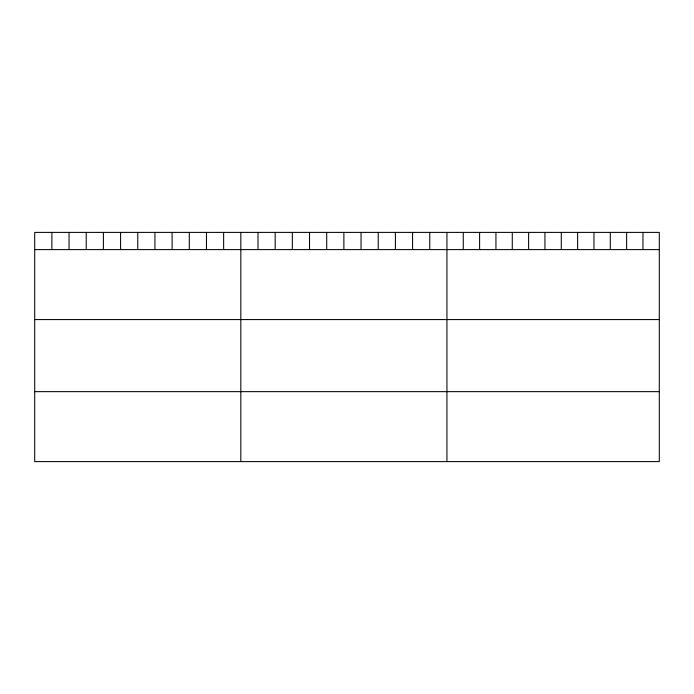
<?xml version="1.0" encoding="UTF-8"?>
<svg xmlns="http://www.w3.org/2000/svg" width="694" height="694" viewBox="0 0 694 694"><rect width="100%" height="100%" fill="white"/><g stroke="black" fill="none" stroke-linecap="round" stroke-linejoin="round"><path stroke-width="1.04" d="M659.3 249.606L659.3 461.605L34.7 461.605L34.7 232.395L659.3 232.395L659.3 249.606L34.7 249.606M34.7 319.57L659.3 319.57M34.7 391.65L659.3 391.65M642.965 232.395L642.965 249.606M626.63 232.395L626.63 249.606M610.295 232.395L610.295 249.606M593.96 232.395L593.96 249.606M577.625 232.395L577.625 249.606M561.29 232.395L561.29 249.606M544.946 232.395L544.946 249.606M528.611 232.395L528.611 249.606M512.276 232.395L512.276 249.606M495.941 232.395L495.941 249.606M479.606 232.395L479.606 249.606M463.271 232.395L463.271 249.606M446.936 232.395L446.936 461.605M429.76 232.395L429.76 249.606M412.583 232.395L412.583 249.606M395.407 232.395L395.407 249.606M378.23 232.395L378.23 249.606M361.053 232.395L361.053 249.606M343.877 232.395L343.877 249.606M326.701 232.395L326.701 249.606M309.524 232.395L309.524 249.606M292.348 232.395L292.348 249.606M275.171 232.395L275.171 249.606M257.995 232.395L257.995 249.606M240.818 232.395L240.818 461.605M223.642 232.395L223.642 249.606M206.465 232.395L206.465 249.606M189.288 232.395L189.288 249.606M172.112 232.395L172.112 249.606M154.935 232.395L154.935 249.606M137.759 232.395L137.759 249.606M120.583 232.395L120.583 249.606M103.406 232.395L103.406 249.606M86.23 232.395L86.23 249.606M69.053 232.395L69.053 249.606M51.877 232.395L51.877 249.606"/></g></svg>
